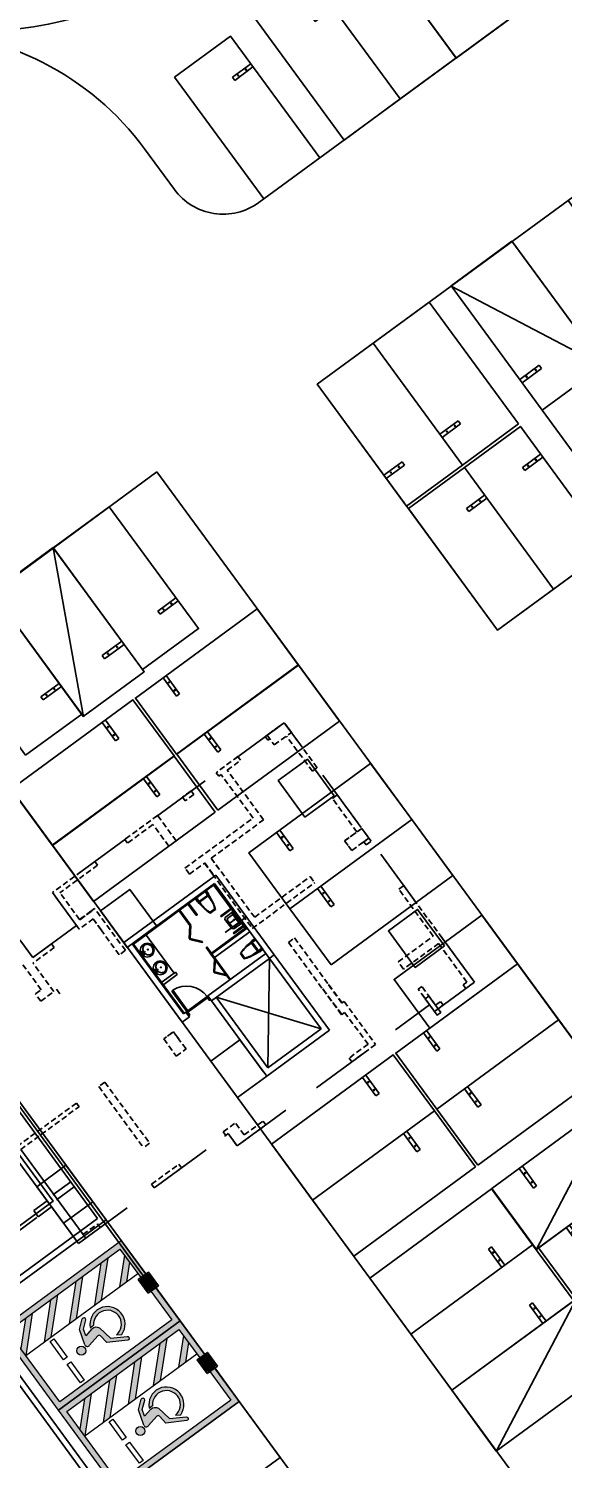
# Model space of a CAD drawing. Header units: millimetres. Extents: x 75184266 to 76346726, y -35077925 to -33679385.
# Drawn here: x 75346205 to 75363912, y -34626983 to -34579597 of the extents above; entities that cross this region are included whole.
import ezdxf
from ezdxf.enums import TextEntityAlignment as Align

# ---------------------------------------------------------------- set-up
doc = ezdxf.new("R2010")
doc.units = ezdxf.units.MM
doc.header["$LTSCALE"] = 50
doc.header["$MEASUREMENT"] = 0
for name, pattern in [('HIDDEN2', [0.1875, 0.125, -0.0625]), ('XR-지하3층$0$H', [1.3, 0.8, -0.5]), ('XR-지하3층$0$HIDDEN2', [0.1875, 0.125, -0.0625])]:
    doc.linetypes.add(name, pattern=pattern)
doc.layers.get('0').update_dxf_attribs({"linetype": 'CONTINUOUS'})
doc.layers.get('Defpoints').update_dxf_attribs({"color": 51, "linetype": 'CONTINUOUS'})
for name, color, linetype in [('XR-지하3층$0$1712-PL$0$DOOR', 4, 'CONTINUOUS'), ('XR-지하3층$0$1HIDDEN2', 1, 'XR-지하3층$0$HIDDEN2'), ('XR-지하3층$0$5', 5, 'CONTINUOUS'), ('XR-지하3층$0$A-주차', 9, 'CONTINUOUS'), ('XR-지하3층$0$hat', 8, 'CONTINUOUS'), ('XR-지하3층$0$W1', 3, 'CONTINUOUS'), ('XR-지하3층$0$XR-1F-PLAN$0$A-EQP1', 1, 'CONTINUOUS'), ('XR-지하3층$0$XR-1F-PLAN$0$A-FIN6', 6, 'CONTINUOUS'), ('XR-지하3층$0$XR-1F-PLAN$0$A-WAL3', 3, 'CONTINUOUS'), ('XR-지하3층$0$일반주차', 8, 'CONTINUOUS'), ('XR-지하3층$0$장애인', 11, 'CONTINUOUS'), ('XR-지하3층$0$확장형주차', 8, 'CONTINUOUS')]:
    doc.layers.add(name, color=color, linetype=linetype)
doc.layers.add('건축', color=8, linetype='CONTINUOUS', plot=False)
doc.styles.add('XR-지하3층$0$맑은고딕', font='malgun.ttf')

# ---------------------------------------------------------------- blocks, each defined once
blk = doc.blocks.new('XR-지하3층$0$A$C73B52ADF')
at = {"layer": 'XR-지하3층$0$A-주차', "elevation": 0}
for points in [[(-2038, 2466), (-38, 2466), (-38, -1134), (-2038, -1134)], [(-1166, 2021), (-1166, 1871), (-1832, 1871), (-1832, 2021)]]:
    blk.add_lwpolyline(points, close=True, dxfattribs=at)
blk = doc.blocks.new('XR-지하3층$0$확장형 주차')
at = {"layer": 'XR-지하3층$0$확장형주차', "color": 7}
for p, q in [((0, 3965), (800, 3965)), ((0, 3835), (800, 3835)), ((800, 3835), (800, 3965))]:
    blk.add_line(p, q, dxfattribs=at)
blk.add_lwpolyline([(2500, 5100), (0, 0)], dxfattribs=at)
blk.add_lwpolyline([(2500, 5091), (0, 5091), (0, -9), (2500, -9)], close=True, dxfattribs=at)
for centre in [(238, 3900), (613, 3900)]:
    blk.add_circle(centre, 17.5, dxfattribs=at)
blk = doc.blocks.new('XR-지하3층$0$일반형 주차')
at = {"layer": 'XR-지하3층$0$일반주차'}
for p, q in [((750, 3865), (0, 3865)), ((750, 3735), (750, 3865)), ((0, 3735), (750, 3735))]:
    blk.add_line(p, q, dxfattribs=at)
blk.add_lwpolyline([(2300, 5000), (0, 5000), (0, 0), (2300, 0)], close=True, dxfattribs=at)
for centre in [(238, 3800), (563, 3800)]:
    blk.add_circle(centre, 17.5, dxfattribs=at)
blk = doc.blocks.new('XR-지하3층$0$장애인 주차')
at = {"layer": 'XR-지하3층$0$5', "ltscale": 4}
h = blk.add_hatch(color=7, dxfattribs=at)
h.dxf.hatch_style = 1
h.paths.add_polyline_path([(3842, -695), (4402, -695), (4402, -1115), (3842, -1115)])
h.paths.add_polyline_path([(3892, -1065), (4352, -1065), (4352, -745), (3892, -745)], flags=16)
h.paths.add_polyline_path([(3982, -990), (3988, -973), (4011, -981), (4046, -898), (4136, -898), (4137, -881), (4072, -881), (4072, -863), (4138, -863), (4142, -810, -3.72247), (4161, -797), (4152, -916), (4058, -916), (4021, -1003)], flags=0)
h = blk.add_hatch(color=256, dxfattribs=at)
h.dxf.hatch_style = 1
h.paths.add_polyline_path([(4352, -1065), (4352, -745), (3892, -745), (3892, -1065)])
at = {"layer": 'XR-지하3층$0$hat'}
h = blk.add_hatch(color=7, dxfattribs=at)
edge = h.paths.add_edge_path()
edge.add_line((4161, -797), (4152, -916))
edge.add_line((4152, -916), (4058, -916))
edge.add_line((4058, -916), (4021, -1003))
edge.add_line((4021, -1003), (3982, -990))
edge.add_line((3982, -990), (3988, -973))
edge.add_line((3988, -973), (4011, -981))
edge.add_line((4011, -981), (4046, -898))
edge.add_line((4046, -898), (4136, -898))
edge.add_line((4136, -898), (4137, -881))
edge.add_line((4137, -881), (4072, -881))
edge.add_line((4072, -881), (4072, -863))
edge.add_line((4072, -863), (4138, -863))
edge.add_line((4138, -863), (4142, -810))
edge.add_arc((4140, -787), 22.8, -24.8827, 274.9698, ccw=False)
edge = h.paths.add_edge_path()
edge.add_line((4048, -981), (4058, -958))
edge.add_arc((4127, -942), 71.5, 192.8781, 416.1688)
edge.add_line((4167, -882), (4169, -863))
edge.add_arc((4127, -942), 89.2, 206.535, 422.4866, ccw=False)
at = {"layer": 'XR-지하3층$0$장애인', "lineweight": 5, "true_color": 0xffffff}
blk.add_hatch(color=7, dxfattribs=at).paths.add_polyline_path([(2472, 3995), (2472, -1005), (3842, -1005), (3842, -805), (2672, -805), (2672, 3795), (5572, 3795), (5572, -805), (4402, -805), (4402, -1005), (5772, -1005), (5772, 3995)])
h = blk.add_hatch(color=7, dxfattribs=at)
h.paths.add_polyline_path([(5572, 2795), (5572, 3078), (4855, 3795), (4572, 3795)])
h.paths.add_polyline_path([(4572, 3045), (4572, 2762), (5572, 1762), (5572, 2045)])
h.paths.add_polyline_path([(4572, 2012), (4572, 1729), (5572, 729), (5572, 1012)])
h.paths.add_polyline_path([(5572, -304), (5572, -21), (4572, 979), (4572, 696)])
h.paths.add_polyline_path([(4572, -54), (4572, -336), (5041, -805), (5323, -805)])
h = blk.add_hatch(color=7, dxfattribs=at)
h.paths.add_polyline_path([(3763, 2216, -1), (3463, 2216, -1)])
h.paths.add_polyline_path([(3992, 1503, -0.343093), (3870, 1283), (3381, 1194), (3090, 708, -0.931653), (2987, 770), (3330, 1379), (3639, 1415, 0.446048), (3689, 1485), (3600, 1888, -0.596144), (3699, 2009), (4214, 1851), (4443, 1569, -0.883364), (4355, 1493), (4151, 1741), (3925, 1810)])
h.paths.add_polyline_path([(4053, 1393), (4055, 1528, -1.526545), (3257, 820), (3348, 969, 1.638056)])
at = {"layer": 'XR-지하3층$0$1HIDDEN2', "color": 11}
for points in [[(4161, -797), (4152, -916), (4058, -916), (4021, -1003), (3982, -990), (3988, -973), (4011, -981), (4046, -898), (4136, -898), (4137, -881), (4072, -881), (4072, -863), (4138, -863), (4142, -810)], [(4167, -882), (4169, -863)]]:
    blk.add_lwpolyline(points, dxfattribs=at)
for centre, radius, start, end in [((4127, -942), 89.2, 206.535, 62.4866), ((4127, -942), 71.5, 192.8781, 56.1688), ((4140, -787), 22.8, 335.1173, 274.9698)]:
    blk.add_arc(centre, radius, start, end, dxfattribs=at)
at = {"layer": 'XR-지하3층$0$5', "lineweight": 5}
for p, q in [((4572, 3795), (4572, -805)), ((5572, 2795), (4572, 3795)), ((5572, 3078), (4855, 3795)), ((5572, 2045), (4572, 3045)), ((5572, 1762), (4572, 2762)), ((5572, 1012), (4572, 2012)), ((5572, 729), (4572, 1729)), ((5572, -21), (4572, 979)), ((5572, -304), (4572, 696)), ((5323, -805), (4572, -54)), ((5041, -805), (4572, -336))]:
    blk.add_line(p, q, dxfattribs=at)
at = {"layer": 'XR-지하3층$0$5', "ltscale": 4}
for p, q in [((4165, -1005), (4165, -805)), ((4165, -805), (4165, -905))]:
    blk.add_line(p, q, dxfattribs=at)
at = {"layer": 'XR-지하3층$0$5', "lineweight": 5}
for points in [[(3842, -1005), (2472, -1005), (2472, 3995), (5772, 3995), (5772, -1005), (4402, -1005)], [(3842, -805), (2672, -805), (2672, 3795), (5572, 3795), (5572, -805), (4402, -805)]]:
    blk.add_lwpolyline(points, dxfattribs=at)
at = {"layer": 'XR-지하3층$0$5', "ltscale": 4}
for points in [[(3842, -695), (3842, -1115), (4402, -1115), (4402, -695)], [(3892, -745), (3892, -1065), (4352, -1065), (4352, -745)]]:
    blk.add_lwpolyline(points, close=True, dxfattribs=at)
at = {"layer": 'XR-지하3층$0$장애인', "color": 8, "lineweight": 5}
for p, q in [((3699, 2009, 0), (4214, 1851, 0)), ((3689, 1485), (3600, 1888, 0)), ((3925, 1810, 0), (4151, 1741, 0)), ((4055, 1528), (4053, 1393)), ((4151, 1741, 0), (4355, 1493, 0)), ((4214, 1851, 0), (4443, 1569, 0)), ((3348, 969), (3257, 820))]:
    blk.add_line(p, q, dxfattribs=at)
at = {"layer": 'XR-지하3층$0$장애인', "color": 7, "lineweight": 5}
for points in [[(3523, 2720), (2773, 2720), (2773, 2870), (3523, 2870)], [(4473, 2720), (3723, 2720), (3723, 2870), (4473, 2870)]]:
    blk.add_lwpolyline(points, close=True, dxfattribs=at)
at = {"layer": 'XR-지하3층$0$장애인', "color": 8, "lineweight": 5}
for points in [[(3992, 1503, -0.343093), (3870, 1283), (3381, 1194), (3094, 715)], [(3094, 715, -1.000002), (2987, 770), (3330, 1379), (3640, 1415)]]:
    blk.add_lwpolyline(points, format="xyb", dxfattribs=at)
at = {"layer": 'XR-지하3층$0$장애인', "color": 8, "lineweight": 5, "extrusion": (0.976964, 0.213404, 0), "elevation": 4221}
blk.add_lwpolyline([(617, 0), (931, 0)], dxfattribs=at)
at = {"layer": 'XR-지하3층$0$장애인', "color": 8, "lineweight": 5}
blk.add_circle((3613, 2216), 150, dxfattribs=at)
for centre, radius, start, end in [((3682, 1922, 0), 88.4, 79.1143, 202.3185), ((3810, 1000), 582, 198.006, 65.0949), ((3632, 1473), 57.7, 276.2786, 12.4353), ((4394, 1537, 0), 58.8, 227.9655, 33.7904), ((3809, 1000), 462, 183.8525, 58.2396)]:
    blk.add_arc(centre, radius, start, end, dxfattribs=at)
blk = doc.blocks.new('XR-지하3층$0$XR-1F-PLAN$0$좌변기')
at = {"layer": 'XR-지하3층$0$XR-1F-PLAN$0$A-EQP1'}
for points in [[(-544, 76), (-544, 111, 0.414214), (-554, 121), (-672, 121, 0.414214), (-682, 111), (-682, -319, 0.414214), (-672, -329), (-554, -329, 0.414214), (-544, -319), (-544, -284)], [(-544, 111, -0.030636), (-266, 76, -0.045977), (-84, 34, -0.042274), (0, 0), (0, -104)], [(-534, -281, 0.029867), (-268, -275, 0.046073), (-88, -233, 0.030504), (-29, -211, 0.291302), (-24, -202), (-23, -105), (-24, -8, 0.291302), (-29, 1, 0.030504), (-88, 23, 0.046073), (-268, 65, 0.029888), (-534, 71)], [(-544, -319, 0.030636), (-266, -284, 0.045977), (-84, -242, 0.042274), (0, -208), (0, -104)]]:
    blk.add_lwpolyline(points, format="xyb", dxfattribs=at)
blk.add_lwpolyline([(-502, -284), (-502, 76), (-682, 76), (-682, -284)], close=True, dxfattribs=at)
for points in [[(-667, 64, 0.336088), (-682, 48), (-682, -256, 0.369332), (-666, -273, 0.014927), (-534, -281), (-534, 71, 0.014968)], [(-496, 67, 0.408431), (-504, 58), (-505, -105), (-504, -268, 0.408431), (-496, -277, 0.024723), (-268, -270, 0.046051), (-89, -228, 0.030519), (-31, -206, 0.289645), (-29, -202), (-28, -105), (-29, -8, 0.289645), (-31, -4, 0.030519), (-89, 18, 0.046051), (-268, 60, 0.024723)]]:
    blk.add_lwpolyline(points, format="xyb", close=True, dxfattribs=at)
blk = doc.blocks.new('XR-지하3층$0$XR-1F-PLAN$0$A$C56F60109')
at = {"layer": 'Defpoints'}
blk.add_line((380, 375), (380, 0), dxfattribs=at)
at = {"layer": 'XR-지하3층$0$XR-1F-PLAN$0$A-EQP1'}
for p, q in [((0, 5), (0, 0)), ((10, 25), (50, 25)), ((10, 25), (10, 15)), ((10, 15), (50, 15)), ((15, 410), (15, 25)), ((45, 410), (45, 25)), ((50, 25), (50, 15)), ((60, 5), (60, 0)), ((618, 50), (143, 50)), ((350, 144), (412, 144)), ((380, 175), (380, 113)), ((700, 5), (700, 0)), ((750, 25), (710, 25)), ((710, 25), (710, 15)), ((750, 15), (710, 15)), ((715, 410), (715, 25)), ((745, 410), (745, 25)), ((750, 25), (750, 15)), ((760, 5), (760, 0))]:
    blk.add_line(p, q, dxfattribs=at)
blk.add_lwpolyline([(568, 375), (618, 325), (618, 0), (143, 0), (143, 325), (193, 375)], close=True, dxfattribs=at)
for points in [[(387, 66), (550, 66), (550, 288, 0.272815), (544, 300, 0.070145), (499, 317, 0.03268), (447, 325, 0.023671), (375, 328, 0.023671), (303, 325, 0.03268), (251, 317, 0.070145), (207, 300, 0.272815), (200, 288), (200, 66), (373, 66)], [(371, 17), (374, 87, -1), (386, 87), (389, 17, -0.414045), (380, 8, -0.414045), (371, 17)]]:
    blk.add_lwpolyline(points, format="xyb", dxfattribs=at)
for centre, radius in [((30, 249), 15), ((353, 34), 15.3), ((380, 144), 15), ((407, 34), 15.3), ((730, 249), 15)]:
    blk.add_circle(centre, radius, dxfattribs=at)
for centre, radius, start, end in [((10, 5), 10, 90, 180), ((30, 410), 15, 0, 180), ((50, 5), 10, 0, 90), ((710, 5), 10, 90, 180), ((730, 410), 15, 0, 180), ((750, 5), 10, 0, 90)]:
    blk.add_arc(centre, radius, start, end, dxfattribs=at)
blk = doc.blocks.new('XR-지하3층$0$XR-1F-PLAN$0$1LAVA01')
at = {"layer": 'XR-지하3층$0$XR-1F-PLAN$0$A-EQP1'}
for p, q in [((-29, -30), (29, -30)), ((-29, -58), (-26, -58)), ((-21, -63), (-14, -139)), ((-14, -139), (14, -139)), ((14, -139), (21, -63)), ((26, -58), (29, -58))]:
    blk.add_line(p, q, dxfattribs=at)
blk.add_lwpolyline([(-18, -100, 0.064435), (-72, -112, 0.091719), (-132, -146, 0.103599), (-172, -198, 0.113912), (-186, -258, 0.113912), (-172, -317, 0.103599), (-132, -369, 0.091719), (-72, -403, 0.084785), (0, -416, 0.084785), (72, -403, 0.091719), (132, -369, 0.103599), (172, -317, 0.113912), (186, -258, 0.113912), (172, -198, 0.103599), (132, -146, 0.091719), (72, -112, 0.064435), (18, -100, 0.084785)], format="xyb", dxfattribs=at)
for centre, radius in [((0, -230), 230), ((0, -258), 15)]:
    blk.add_circle(centre, radius, dxfattribs=at)
for centre, radius, start, end in [((-50, -44), 25, 34.0558, 325.9442), ((-26, -63), 5, 5.3909, 90), ((26, -63), 5, 90, 174.6091), ((50, -44), 25, 214.0558, 145.9442)]:
    blk.add_arc(centre, radius, start, end, dxfattribs=at)
blk = doc.blocks.new('XR-지하3층$0$1712-PL$0$FSD1000')
at = {"layer": 'XR-지하3층$0$1712-PL$0$DOOR', "color": 9}
for p, q in [((25, -101, 0), (865, -101, 0)), ((40, -146, 0), (850, -146, 0))]:
    blk.add_line(p, q, dxfattribs=at)
at = {"layer": 'XR-지하3층$0$1712-PL$0$DOOR', "elevation": 0}
for points in [[(25, 739), (25, -101), (70, -101), (70, 739)], [(-5, -251), (-5, -101), (25, -101), (25, -146), (40, -146), (40, -251)], [(895, -251), (895, -101), (865, -101), (865, -146), (850, -146), (850, -251)]]:
    blk.add_lwpolyline(points, close=True, dxfattribs=at)
at = {"layer": 'XR-지하3층$0$1712-PL$0$DOOR', "color": 9}
blk.add_arc((25, -101, 0), 840, 360, 86.9291, dxfattribs=at)
blk = doc.blocks.new('XR-지하3층$0$A$C0D98130B')
at = {"layer": 'XR-지하3층$0$W1', "ltscale": 0.5}
for p, q in [((-2370, 1630, 0), (271, 3567, 0)), ((-2090, 1587, 0), (389, 3406, 0)), ((330, 3486, 0), (271, 3567, 0)), ((389, 3406, 0), (330, 3486, 0)), ((1797, 1487, 0), (389, 3406, 0)), ((1636, 1368, 0), (228, 3287, 0)), ((-2370, 1630, 0), (-134, -1418, 0)), ((-2090, 1587, 0), (-91, -1139, 0)), ((1796, 1486, 0), (1635, 1368, 0)), ((-134, -1418, 0), (2507, 519, 0)), ((-91, -1139, 0), (2227, 562, 0)), ((2329, 761, 0), (2168, 643, 0)), ((2227, 562, 0), (2168, 643, 0)), ((2507, 519, 0), (2329, 761, 0)), ((929, 354, 0), (848, 294, 0)), ((1203, -189, 0), (848, 294, 0)), ((1284, -130, 0), (929, 354, 0))]:
    blk.add_line(p, q, dxfattribs=at)
at = {"layer": 'XR-지하3층$0$W1', "ltscale": 100}
blk.add_line((-294, -862, 0), (-91, -1139, 0), dxfattribs=at)
at = {"layer": 'XR-지하3층$0$XR-1F-PLAN$0$A-EQP1'}
for p, q in [((364, 1589, 0), (1086, 2118, 0)), ((1103, 2094, 0), (382, 1565, 0)), ((970, 1996, 0), (952, 2020, 0)), ((13, 1331, 0), (243, 1500, 0)), ((261, 1476, 0), (31, 1307, 0)), ((414, 1588, 0), (396, 1612, 0)), ((31, 1307, 0), (13, 1331, 0)), ((-1208, 435, 0), (-712, 799, 0)), ((-695, 775, 0), (-1191, 411, 0)), ((-695, 775, 0), (-712, 799, 0))]:
    blk.add_line(p, q, dxfattribs=at)
at = {"layer": 'XR-지하3층$0$XR-1F-PLAN$0$A-EQP1', "elevation": 0}
for points in [[(941, 2003), (840, 1590), (869, 1583), (970, 1996)], [(416, 1618), (840, 1590), (838, 1561), (414, 1588)], [(-168, 1190), (-269, 777), (-239, 770), (-139, 1183)], [(-693, 805), (-269, 777), (-271, 747), (-695, 775)]]:
    blk.add_lwpolyline(points, close=True, dxfattribs=at)
blk.add_lwpolyline([(-1432, 740), (-1065, 1009, -1), (-1041, 977), (-1408, 707)], format="xyb", dxfattribs=at)
at = {"layer": 'XR-지하3층$0$XR-1F-PLAN$0$A-EQP1', "linetype": 'Continuous', "elevation": 0}
blk.add_lwpolyline([(-91, -1139), (1203, -189), (878, 254), (-416, -695)], close=True, dxfattribs=at)
at = {"layer": 'XR-지하3층$0$XR-1F-PLAN$0$A-FIN6'}
for p, q in [((-2061, 1546, 0), (-609, 2611, 0)), ((-585, 2629, 0), (-2036, 1564, 0)), ((237, 1458, 0), (-639, 2651, 0)), ((-84, -1097, 0), (-2066, 1604, 0)), ((382, 1565, 0), (237, 1458, 0)), ((-84, -1097, 0), (2209, 586, 0))]:
    blk.add_line(p, q, dxfattribs=at)
at = {"layer": 'XR-지하3층$0$XR-1F-PLAN$0$A-WAL3', "ltscale": 5}
for p, q in [((243, 1500, 0), (-615, 2669, 0)), ((364, 1589, 0), (-494, 2758, 0)), ((364, 1589, 0), (243, 1500, 0))]:
    blk.add_line(p, q, dxfattribs=at)
at = {"rotation": 126.293795718509}
blk.add_blockref('XR-지하3층$0$1712-PL$0$FSD1000', (2083, 587, 0), dxfattribs=at)
at = {"layer": 'XR-지하3층$0$XR-1F-PLAN$0$A-EQP1', "rotation": 306.2657939504788}
blk.add_blockref('XR-지하3층$0$XR-1F-PLAN$0$좌변기', (401, 2568, 0), dxfattribs=at)
at = {"layer": 'XR-지하3층$0$XR-1F-PLAN$0$A-EQP1', "extrusion": (0, 0, -1), "xscale": -1, "zscale": -1, "rotation": 143.734870406842}
blk.add_blockref('XR-지하3층$0$XR-1F-PLAN$0$A$C56F60109', (662, 2573, 0), dxfattribs=at)
at = {"layer": 'XR-지하3층$0$XR-1F-PLAN$0$A-EQP1', "xscale": -0.9999999999999996, "rotation": 216.2644652505396}
blk.add_blockref('XR-지하3층$0$XR-1F-PLAN$0$좌변기', (-1107, 1451, 0), dxfattribs=at)
at = {"layer": 'XR-지하3층$0$XR-1F-PLAN$0$A-EQP1', "linetype": 'Continuous', "extrusion": (-4.95176e-11, -5.53307e-11, -1), "zscale": -0.9999999999999998, "rotation": 143.7348703911819}
for p in [(-840, -394, 0), (-253, -824, 0)]:
    blk.add_blockref('XR-지하3층$0$XR-1F-PLAN$0$1LAVA01', p, dxfattribs=at)

msp = doc.modelspace()

# ---------------------------------------------------------------- linework, layer by layer
at = {"layer": '건축'}
for p, q in [((75386247.2, -34569027.6), (75355762.4, -34591377.5)), ((75392219, -34577173), (75361734.2, -34599522.9)), ((75355762.4, -34591377.5), (75361734.2, -34599522.9)), ((75350450.6, -34594279.9), (75342305.2, -34600251.7)), ((75350450.6, -34594279.9), (75373539.3, -34625772.5)), ((75333997.7, -34598902.5), (75360575.1, -34635153.6)), ((75342305.2, -34600251.7), (75363494.5, -34629153.6)), ((75344026.7, -34614614.3), (75347852.2, -34619832.2)), ((75345942, -34616719.2), (75348094.2, -34619654.8)), ((75346378, -34618743.1, 0), (75346525.8, -34618944.7, 0)), ((75347852.2, -34619832.2), (75348094.2, -34619654.8))]:
    msp.add_line(p, q, dxfattribs=at)
at = {"layer": '건축', "linetype": 'HIDDEN2', "ltscale": 30}
for p, q in [((75354039.1, -34603045.5), (75354127.8, -34603166.5)), ((75354144, -34602968.6), (75354668.2, -34602584.3)), ((75354668.2, -34602584.3), (75354816, -34602785.9)), ((75353135.9, -34603707.7), (75353224.6, -34603828.7)), ((75352692.3, -34604032.9), (75352410.1, -34604239.8)), ((75352410.1, -34604239.8), (75352498.7, -34604360.8)), ((75355600.7, -34604194.5), (75355762, -34604076.3)), ((75355600.7, -34604194.5), (75355762, -34604076.3)), ((75351587.4, -34604842.9), (75351297.1, -34605055.8)), ((75351587.4, -34604842.9), (75351676.1, -34604963.9)), ((75356263, -34605097.8), (75356424.2, -34604979.5)), ((75351379.6, -34607400.8), (75353637.8, -34605745.3)), ((75352253.3, -34607070.3), (75353987.2, -34605799.1)), ((75356669.7, -34606498.3), (75357234.3, -34606084.4)), ((75357323, -34606205.4), (75357470.8, -34606407)), ((75349474.5, -34606578.1), (75349385.8, -34606457.1)), ((75356906.2, -34606820.9), (75357470.8, -34606407)), ((75357386.4, -34606630.1), (75357547.6, -34606511.9)), ((75348401.9, -34607178.4), (75346990.5, -34608213.1)), ((75348490.5, -34607299.4), (75348401.9, -34607178.4)), ((75351527.4, -34607602.4), (75352027.4, -34607235.9)), ((75352293.5, -34607598.8), (75353612, -34609397.2)), ((75353690, -34609030), (75352519.3, -34607433.2)), ((75353690, -34609030), (75355528.8, -34607682)), ((75353612, -34609397.2), (75355676.6, -34607883.6)), ((75358462.5, -34608097.9), (75358623.7, -34607979.6)), ((75348345.2, -34609079.9), (75347877.4, -34609422.9)), ((75347054.8, -34610025.9), (75346349.1, -34610543.3)), ((75354807.1, -34609860.2), (75355942.3, -34611408.7)), ((75355008.7, -34609712.4), (75356143.9, -34611260.9)), ((75346624.6, -34611426.4), (75346018.5, -34610599.7)), ((75347043.9, -34611490.9), (75346349.1, -34610543.3)), ((75346431, -34611568.3), (75346624.6, -34611426.4)), ((75346608.4, -34611810.2), (75347043.9, -34611490.9)), ((75359104.5, -34611409.1), (75359225.5, -34611320.4)), ((75360589.1, -34611269.2), (75360718.1, -34611174.6)), ((75360589.1, -34611269.2), (75360677.8, -34611390.2)), ((75356651.9, -34611818.4), (75357692.5, -34613237.8)), ((75359246.4, -34611602.6), (75359335.1, -34611723.6)), ((75359677.8, -34611937.3), (75359847.1, -34611813.2)), ((75359847.1, -34611813.2), (75359935.8, -34611934.1)), ((75356668, -34612178.6), (75357442.5, -34613235.1)), ((75350801, -34612970.9), (75351002.6, -34612823)), ((75357442.5, -34613235.1), (75356813.5, -34613696.3)), ((75357692.5, -34613237.8), (75356902.2, -34613817.3)), ((75356813.5, -34613696.3), (75356902.2, -34613817.3)), ((75348526.7, -34614638.2), (75350010.8, -34616662.5)), ((75348728.4, -34614490.4), (75350212.4, -34616514.7)), ((75345942, -34616719.2), (75347873.5, -34615303.2)), ((75347784.8, -34615182.2), (75347873.5, -34615303.2)), ((75352646.7, -34616131.1), (75353050, -34615835.5)), ((75353345.6, -34616238.7), (75353974.7, -34615777.5)), ((75353974.7, -34615777.5), (75354063.4, -34615898.5)), ((75352735.4, -34616252.1), (75352646.7, -34616131.1)), ((75352735.4, -34616252.1), (75352695.1, -34616281.7)), ((75350275.7, -34617869.4), (75351179, -34617207.2)), ((75350364.4, -34617990.4), (75351428.9, -34617209.9)), ((75351267.6, -34617328.2), (75351179, -34617207.2)), ((75350275.7, -34617869.4), (75350364.4, -34617990.4)), ((75348005.5, -34619533.8), (75348485.3, -34619182)), ((75348094.2, -34619654.8), (75348574, -34619303)), ((75348485.3, -34619182), (75348574, -34619303))]:
    msp.add_line(p, q, dxfattribs=at)
at = {"layer": '건축', "ltscale": 20}
msp.add_line((75350063.4, -34620989, 0), (75341559.9, -34609386.6, 0), dxfattribs=at)
at = {"layer": '건축', "ltscale": 0.5}
for p, q in [((75348768.1, -34619049.1), (75341752.8, -34609480.2)), ((75348488.6, -34619006.1), (75341709.7, -34609759.8)), ((75354130.2, -34614014.4, 0), (75354177.4, -34610388.6, 0)), ((75354130.2, -34614014.4, 0), (75354177.4, -34610388.6, 0)), ((75354177.4, -34610388.6, 0), (75355889.8, -34612724.3, 0)), ((75354177.4, -34610388.6, 0), (75355889.8, -34612724.3, 0)), ((75354338.7, -34610270.3, 0), (75356169.4, -34612767.4, 0)), ((75354338.7, -34610270.3, 0), (75356169.4, -34612767.4, 0)), ((75353968.9, -34614132.7, 0), (75352258.4, -34611796.5, 0)), ((75353968.9, -34614132.7, 0), (75352258.4, -34611796.5, 0)), ((75354130.2, -34614014.4, 0), (75352419.8, -34611678.3, 0)), ((75352419.8, -34611678.3, 0), (75355889.8, -34612724.3)), ((75354130.2, -34614014.4, 0), (75352419.8, -34611678.3, 0)), ((75352419.8, -34611678.3, 0), (75355889.8, -34612724.3)), ((75354087.8, -34614293.5), (75356169.4, -34612767.4)), ((75354087.8, -34614293.5), (75356169.4, -34612767.4)), ((75354130.2, -34614014.4), (75355889.8, -34612724.3)), ((75354130.2, -34614014.4), (75355889.8, -34612724.3)), ((75346474.6, -34617953.1), (75347442.3, -34617243.6)), ((75347442.3, -34617243.6), (75348329.2, -34618453.3)), ((75347361.5, -34619162.8), (75346474.6, -34617953.1)), ((75347597.4, -34617790.4), (75347010.4, -34618220.8)), ((75347715.6, -34617951.7), (75347128.6, -34618382.1)), ((75346378, -34618743.1, 0), (75346817.5, -34618420.9)), ((75348329.2, -34618453.3), (75347361.5, -34619162.8)), ((75348488.6, -34619006.1), (75344170.4, -34622171.9)), ((75348768.1, -34619049.1), (75344450, -34622214.9))]:
    msp.add_line(p, q, dxfattribs=at)
at = {"layer": '건축', "ltscale": 100}
for p, q in [((75344170.4, -34622171.9, 0), (75349498.6, -34629439.5, 0)), ((75344450, -34622214.9, 0), (75349778.2, -34629482.5, 0))]:
    msp.add_line(p, q, dxfattribs=at)
at = {"layer": '건축', "elevation": 0}
msp.add_lwpolyline([(75382699.6, -34564188.7), (75353827.8, -34585356.1, -0.4142136), (75351032.3, -34584925.7), (75350045.7, -34583579.9)], format="xyb", dxfattribs=at)
at = {"layer": '건축', "linetype": 'XR-지하3층$0$H', "ltscale": 50}
msp.add_lwpolyline([(75344868.5, -34620159.8), (75346965.3, -34618622.5), (75347852.2, -34619832.2), (75352816.1, -34616193), (75353111.7, -34616596.2), (75359482.9, -34611925.2), (75359645.5, -34612147), (75360968.1, -34611177.3), (75354668.2, -34602584.3), (75346990.5, -34608213.1), (75347788.7, -34609301.9), (75346341.1, -34610363.2), (75345912.4, -34609778.5)], dxfattribs=at)
at = {"layer": '건축', "linetype": 'HIDDEN2', "ltscale": 30}
for points in [[(75354668.2, -34602584.3), (75354039.1, -34603045.5)], [(75355762, -34604076.3), (75354668.2, -34602584.3)], [(75355600.7, -34604194.5), (75354743.4, -34603025.1)], [(75354127.8, -34603166.5), (75354192.3, -34603119.2)], [(75353135.9, -34603707.7), (75352692.3, -34604032.9)], [(75352781, -34604153.9), (75353224.6, -34603828.7)], [(75352579.4, -34604301.7), (75352498.7, -34604360.8)], [(75353637.8, -34605745.3), (75352579.4, -34604301.7)], [(75353987.2, -34605799.1), (75352781, -34604153.9)], [(75351297.1, -34605055.8), (75351385.8, -34605176.8)], [(75351676.1, -34604963.9), (75351385.8, -34605176.8)], [(75357073, -34606202.7), (75356263, -34605097.8)], [(75357547.6, -34606511.9), (75356424.2, -34604979.5)], [(75351089.4, -34606497.6), (75350474.5, -34605658.9), (75349385.8, -34606457.1)], [(75350321.3, -34605957.2), (75349474.5, -34606578.1)], [(75350847.5, -34606675), (75350321.3, -34605957.2)], [(75350847.5, -34606675), (75351089.4, -34606497.6)], [(75356906.2, -34606820.9), (75356669.7, -34606498.3)], [(75357228.8, -34606584.4), (75357470.8, -34606407)], [(75357386.4, -34606630.1), (75357309.5, -34606525.3)], [(75348490.5, -34607299.4), (75347240.5, -34608215.9)], [(75352293.5, -34607598.8), (75352301.6, -34607592.9), (75352035.5, -34607229.9), (75352027.4, -34607235.9)], [(75352519.3, -34607433.2), (75352511.3, -34607439.1), (75352245.2, -34607076.2), (75352253.3, -34607070.3)], [(75351527.4, -34607602.4), (75351379.6, -34607400.8)], [(75355528.8, -34607682), (75355676.6, -34607883.6)], [(75355528.8, -34607682), (75355676.6, -34607883.6)], [(75347877.4, -34609422.9), (75346990.5, -34608213.1)], [(75347890.9, -34609103), (75347240.5, -34608215.9)], [(75359603.6, -34609654.4), (75358462.5, -34608097.9)], [(75360060.5, -34609939.4), (75358623.7, -34607979.6)], [(75347890.9, -34609103), (75347896.8, -34609111.1), (75348308.1, -34608809.5), (75348302.2, -34608801.4)], [(75348390.9, -34608736.4), (75348302.2, -34608801.4)], [(75348603.2, -34609448.8), (75348611.2, -34609442.8), (75348345.2, -34609079.9), (75348337.1, -34609085.8)], [(75349407.9, -34610123.5), (75348390.9, -34608736.4)], [(75349206.3, -34610271.4), (75348603.2, -34609448.8)], [(75359781, -34609896.3), (75358619.6, -34610747.8), (75358442.3, -34610505.8), (75359603.6, -34609654.4)], [(75346341.1, -34610363.2), (75345912.4, -34609778.5)], [(75346966.1, -34609905), (75346341.1, -34610363.2)], [(75346966.1, -34609905), (75347054.8, -34610025.9)], [(75349407.9, -34610123.5), (75349206.3, -34610271.4)], [(75354807.1, -34609860.2), (75355008.7, -34609712.4)], [(75360718.1, -34611174.6), (75359781, -34609896.3)], [(75360968.1, -34611177.3), (75359883.1, -34609697.4)], [(75346608.4, -34611810.2), (75346431, -34611568.3)], [(75347240.1, -34611564.1), (75347110, -34611386.6)], [(75356571.2, -34612249.6), (75355950.4, -34611402.8), (75355942.3, -34611408.7)], [(75356143.9, -34611260.9), (75356135.9, -34611266.8), (75356579.3, -34611871.6), (75356587.4, -34611865.7)], [(75359645.5, -34612147), (75359104.5, -34611409.1)], [(75359677.8, -34611937.3), (75359225.5, -34611320.4)], [(75360968.1, -34611177.3), (75360677.8, -34611390.2)], [(75356651.9, -34611818.4), (75356587.4, -34611865.7)], [(75359935.8, -34611934.1), (75359645.5, -34612147)], [(75356668, -34612178.6), (75356571.2, -34612249.6)], [(75351162.3, -34613040.8), (75351002.6, -34612823)], [(75348728.4, -34614490.4), (75348526.7, -34614638.2)], [(75347784.8, -34615182.2), (75345853.3, -34616598.3)], [(75347796.6, -34615198.3), (75347873.5, -34615303.2)], [(75353345.6, -34616238.7), (75353050, -34615835.5)], [(75352695.1, -34616281.7), (75352735.4, -34616252.1)], [(75352735.4, -34616252.1), (75352816.1, -34616193)], [(75352816.1, -34616193), (75353111.7, -34616596.2)], [(75354063.4, -34615898.5), (75353111.7, -34616596.2)], [(75350212.4, -34616514.7), (75350010.8, -34616662.5)]]:
    msp.add_lwpolyline(points, dxfattribs=at)
for points in [[(75354668.2, -34602584.3), (75354103.7, -34602998.2), (75354340.2, -34603320.8), (75354904.7, -34602906.9)], [(75357234.3, -34606084.4), (75356669.7, -34606498.3), (75356906.2, -34606820.9), (75357470.8, -34606407)], [(75352293.5, -34607598.8), (75352301.6, -34607592.9), (75352035.5, -34607229.9), (75352027.4, -34607235.9)], [(75352519.3, -34607433.2), (75352511.3, -34607439.1), (75352245.2, -34607076.2), (75352253.3, -34607070.3)], [(75347896.8, -34609111.1), (75347890.9, -34609103), (75348302.2, -34608801.4), (75348308.1, -34608809.5)], [(75348337.1, -34609085.8), (75348345.2, -34609079.9), (75348611.2, -34609442.8), (75348603.2, -34609448.8)], [(75356571.2, -34612249.6), (75356563.1, -34612255.5), (75355942.3, -34611408.7), (75355950.4, -34611402.8)], [(75356587.4, -34611865.7), (75356579.3, -34611871.6), (75356135.9, -34611266.8), (75356143.9, -34611260.9)], [(75350680, -34613059.6), (75351093.9, -34613624.1), (75351416.5, -34613387.6), (75351002.6, -34612823)]]:
    msp.add_lwpolyline(points, close=True, dxfattribs=at)
at = {"layer": '건축'}
for points in [[(75356324, -34605003.5), (75355356.2, -34605713), (75354469.3, -34604503.3), (75355437.1, -34603793.7)], [(75359972.1, -34609979.4), (75359004.3, -34610688.9), (75358117.4, -34609479.2), (75359085.2, -34608769.7)], [(75344673.6, -34620147.6), (75347012.4, -34618433), (75344236.4, -34614646.6), (75341897.6, -34616361.2)]]:
    msp.add_lwpolyline(points, close=True, dxfattribs=at)
at = {"layer": '건축', "elevation": 0}
for points in [[(75350439.7, -34609317.5), (75349471.9, -34610027), (75348585, -34608817.3), (75349552.8, -34608107.8)], [(75354087.8, -34614293.5), (75353120, -34615003), (75352233.1, -34613793.3), (75353200.9, -34613083.7)]]:
    msp.add_lwpolyline(points, close=True, dxfattribs=at)
msp.add_lwpolyline([(75352708.6, -34609538.2), (75353419.1, -34609016.9)], dxfattribs=at)
msp.add_lwpolyline([(75352708.6, -34609538.2), (75353419.1, -34609016.9)], dxfattribs=at)
at = {"layer": '건축', "ltscale": 0.5}
msp.add_lwpolyline([(75346525.8, -34618944.7), (75346965.3, -34618622.5)], dxfattribs=at)
at = {"layer": '건축', "ltscale": 3}
msp.add_arc((75344361.9, -34566996.9, 0), 12700, 270, 306.1676, dxfattribs=at)
at = {"layer": '건축'}
msp.add_arc((75342384.1, -34589196.9, 0), 9500, 36.24693, 90, dxfattribs=at)

# ---------------------------------------------------------------- block references
at = {"layer": '건축', "xscale": -1}
for name, p, rotation in [('XR-지하3층$0$확장형 주차', (75362376.4, -34579088.7), 36.24693336340453), ('XR-지하3층$0$일반형 주차', (75360360.2, -34580566.8), 36.24693336340453), ('XR-지하3층$0$일반형 주차', (75358505.4, -34581926.7), 36.24693336340453), ('XR-지하3층$0$일반형 주차', (75355842.7, -34583878.9), 36.24693336340453), ('XR-지하3층$0$일반형 주차', (75362214.2, -34586647.3), 216.2469333634046), ('XR-지하3층$0$확장형 주차', (75360198.1, -34588125.5), 216.2469333634046), ('XR-지하3층$0$일반형 주차', (75357617.3, -34590017.6), 216.2469333634046), ('XR-지하3층$0$일반형 주차', (75355762.4, -34591377.5), 216.2469333634046), ('XR-지하3층$0$일반형 주차', (75368024.7, -34594911), 36.24693336340453), ('XR-지하3층$0$일반형 주차', (75365444, -34596803.1), 36.24693336340453), ('XR-지하3층$0$일반형 주차', (75363589.1, -34598163), 36.24693336340453), ('XR-지하3층$0$일반형 주차', (75353773.8, -34598812.7), 126.2469333594608), ('XR-지하3층$0$일반형 주차', (75355139.4, -34600675.4), 126.2469333594608), ('XR-지하3층$0$일반형 주차', (75357530.2, -34603936.4), 126.2469333594608), ('XR-지하3층$0$일반형 주차', (75358890.1, -34605791.3), 126.2469333594608), ('XR-지하3층$0$일반형 주차', (75362394.2, -34610570.7), 126.2469333594608), ('XR-지하3층$0$일반형 주차', (75363754.1, -34612425.6), 126.2469333594608), ('XR-지하3층$0$확장형 주차', (75365646.1, -34615006.3), 126.2469333594608), ('XR-지하3층$0$일반형 주차', (75367124.3, -34617022.5), 126.2469333594608), ('XR-지하3층$0$일반형 주차', (75358860.6, -34622833), 306.2469333594607), ('XR-지하3층$0$일반형 주차', (75360220.5, -34624687.9), 306.2469333594607), ('XR-지하3층$0$확장형 주차', (75361698.7, -34626704.1), 306.2469333594607), ('XR-지하3층$0$일반형 주차', (75353175.8, -34625061.1), 126.2469333594608)]:
    msp.add_blockref(name, p, dxfattribs=dict(at, rotation=rotation))
at = {"layer": '건축'}
for name, p, rotation in [('XR-지하3층$0$일반형 주차', (75348876.3, -34595434.1), 216.2469349003094), ('XR-지하3층$0$확장형 주차', (75347021.4, -34596794), 216.2469349003094), ('XR-지하3층$0$일반형 주차', (75345005.2, -34598272.1), 216.2469349003094), ('XR-지하3층$0$일반형 주차', (75345628.4, -34604784.5), 306.2469333594607), ('XR-지하3층$0$일반형 주차', (75346994, -34606647.2), 306.2469333594607), ('XR-지하3층$0$A$C73B52ADF', (75360274.5, -34609598.1, 0), 126.2476159917877), ('XR-지하3층$0$일반형 주차', (75354248.7, -34616542.5), 306.2469354966397), ('XR-지하3층$0$일반형 주차', (75355608.7, -34618397.4), 306.2469354966397), ('XR-지하3층$0$장애인 주차', (75351875.7, -34624987.6), 126.246934303979), ('XR-지하3층$0$장애인 주차', (75353826.9, -34627648.9), 126.246934303979)]:
    msp.add_blockref(name, p, dxfattribs=dict(at, rotation=rotation))
at = {"layer": '건축', "ltscale": 0.5, "rotation": 269.9999999916485}
msp.add_blockref('XR-지하3층$0$A$C0D98130B', (75350771.9, -34609999.6, 0), dxfattribs=at)
msp.add_blockref('XR-지하3층$0$A$C0D98130B', (75350771.9, -34609999.6, 0), dxfattribs=at)

# ---------------------------------------------------------------- texts
at = {"layer": '건축', "style": 'XR-지하3층$0$맑은고딕'}
msp.add_text('쓰레기분리수거소', height=600, rotation=306.24693, dxfattribs=at).set_placement((75345264.6, -34628228.5, 0), align=Align.MIDDLE_CENTER)

doc.saveas('drawing.dxf')
